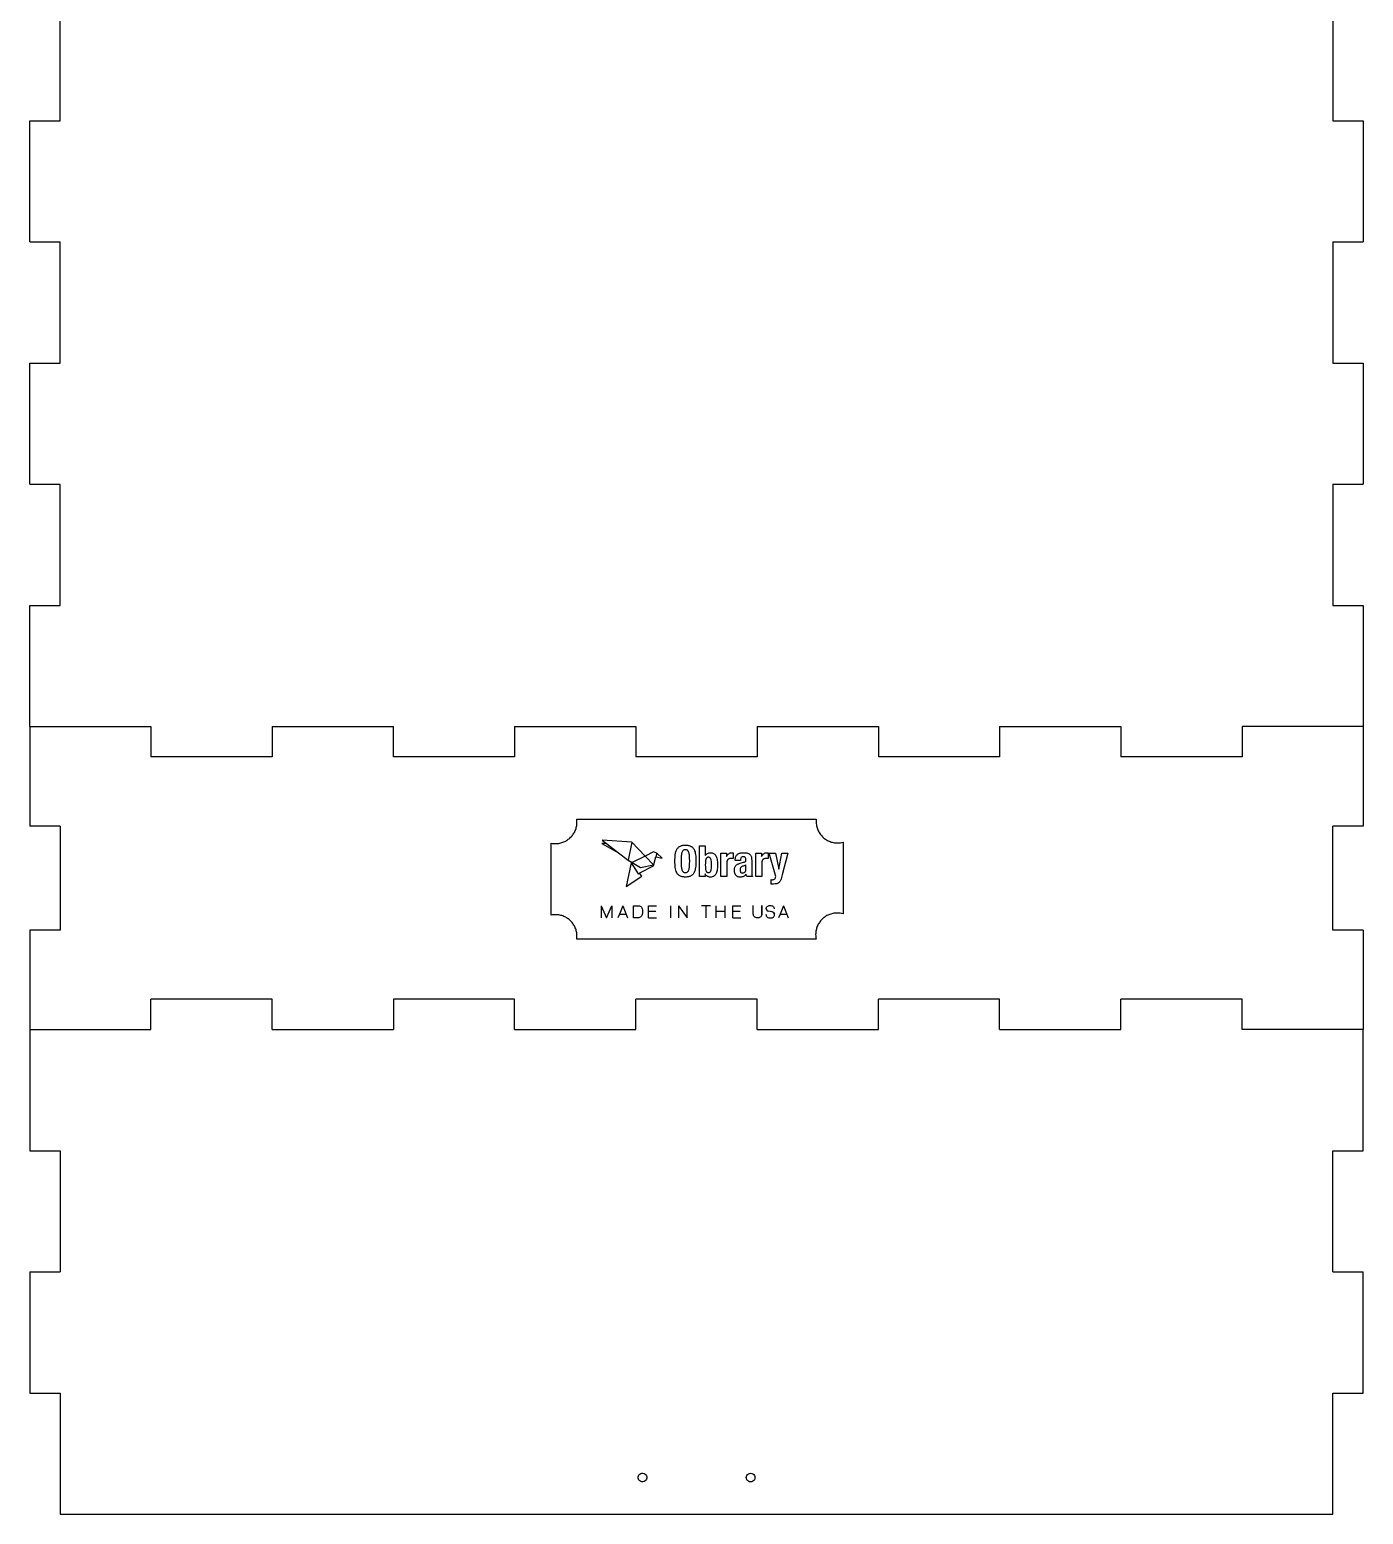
# Model space of a CAD drawing. Extents: x -122 to 122, y -277 to 277.
# Drawn here: x -122.2 to 122.2, y -276.8 to -4.5 of the extents above; entities that cross this region are included whole.
import ezdxf

# ---------------------------------------------------------------- set-up
doc = ezdxf.new("R2010")
doc.units = 0
doc.layers.get('0').update_dxf_attribs({"linetype": 'CONTINUOUS'})

msp = doc.modelspace()

# ---------------------------------------------------------------- linework, layer by layer
for p, q in [((-116.68, -21.23), (-116.68, 1)), ((116.68, 1), (116.68, -21.23)), ((-122.24, -43.45), (-122.24, -21.23)), ((-122.24, -21.23), (-116.68, -21.23)), ((116.68, -21.23), (122.24, -21.23)), ((122.24, -21.23), (122.24, -43.45)), ((-122.24, -43.45), (-116.68, -43.45)), ((-116.68, -65.68), (-116.68, -43.45)), ((116.68, -43.45), (116.68, -65.68)), ((116.68, -43.45), (122.24, -43.45)), ((-122.24, -65.68), (-116.68, -65.68)), ((-122.24, -87.9), (-122.24, -65.68)), ((116.68, -65.68), (122.24, -65.68)), ((122.24, -65.68), (122.24, -87.9)), ((-122.24, -87.9), (-116.68, -87.9)), ((-116.68, -110.13), (-116.68, -87.9)), ((116.68, -87.9), (122.24, -87.9)), ((116.68, -87.9), (116.68, -110.13)), ((-122.24, -132.35), (-122.24, -110.13)), ((-122.24, -110.13), (-116.68, -110.13)), ((116.68, -110.13), (122.24, -110.13)), ((122.24, -110.13), (122.24, -132.35)), ((-122.24, -132.35), (-100.01, -132.35)), ((-122.24, -132.35), (-122.24, -150.61)), ((-100.01, -132.35), (-100.01, -137.91)), ((-77.79, -132.35), (-77.79, -137.91)), ((-77.79, -132.35), (-55.56, -132.35)), ((-55.56, -137.91), (-55.56, -132.35)), ((-33.34, -132.35), (-33.34, -137.91)), ((-33.34, -132.35), (-11.11, -132.35)), ((-11.11, -132.35), (-11.11, -137.91)), ((11.11, -132.35), (11.11, -137.91)), ((11.11, -132.35), (33.34, -132.35)), ((33.34, -132.35), (33.34, -137.91)), ((55.56, -132.35), (55.56, -137.91)), ((55.56, -132.35), (77.79, -132.35)), ((77.79, -132.35), (77.79, -137.91)), ((100.01, -132.35), (100.01, -137.91)), ((122.24, -132.35), (100.01, -132.35)), ((122.24, -132.35), (122.24, -150.61)), ((-77.79, -137.91), (-100.01, -137.91)), ((-33.34, -137.91), (-55.56, -137.91)), ((11.11, -137.91), (-11.11, -137.91)), ((55.56, -137.91), (33.34, -137.91)), ((100.01, -137.91), (77.79, -137.91)), ((-21.92, -149.59), (-21.95, -149.32)), ((-21.95, -149.32), (21.95, -149.32)), ((-21.91, -149.86), (-21.92, -149.59)), ((21.95, -149.32), (21.93, -149.53)), ((21.93, -149.53), (21.93, -149.75)), ((21.93, -149.75), (21.93, -149.95)), ((-116.68, -150.61), (-122.24, -150.61)), ((-116.68, -150.61), (-116.68, -169.66)), ((-22.94, -152.52), (-22.81, -152.37)), ((-22.81, -152.37), (-22.7, -152.22)), ((-22.7, -152.22), (-22.59, -152.07)), ((-22.59, -152.07), (-22.48, -151.91)), ((-22.48, -151.91), (-22.39, -151.74)), ((-22.39, -151.74), (-22.3, -151.57)), ((-22.3, -151.57), (-22.22, -151.4)), ((-22.22, -151.4), (-22.15, -151.22)), ((-22.15, -151.22), (-22.09, -151.04)), ((-22.09, -151.04), (-22.04, -150.85)), ((-22.04, -150.85), (-21.99, -150.66)), ((-21.99, -150.66), (-21.96, -150.46)), ((-21.96, -150.46), (-21.93, -150.27)), ((-21.93, -150.27), (-21.92, -150.07)), ((-21.92, -150.07), (-21.91, -149.86)), ((21.93, -149.95), (21.95, -150.15)), ((21.95, -150.15), (21.97, -150.35)), ((21.97, -150.35), (22.01, -150.54)), ((22.01, -150.54), (22.05, -150.73)), ((22.05, -150.73), (22.11, -150.92)), ((22.11, -150.92), (22.17, -151.1)), ((22.17, -151.1), (22.24, -151.28)), ((22.24, -151.28), (22.32, -151.46)), ((22.32, -151.46), (22.4, -151.63)), ((22.4, -151.63), (22.5, -151.79)), ((22.5, -151.79), (22.6, -151.95)), ((22.6, -151.95), (22.71, -152.11)), ((22.71, -152.11), (22.83, -152.26)), ((22.83, -152.26), (22.95, -152.4)), ((22.95, -152.4), (23.08, -152.54)), ((116.68, -169.66), (116.68, -150.61)), ((122.24, -150.61), (116.68, -150.61)), ((-26.64, -153.73), (-26.45, -153.76)), ((-26.64, -166.92), (-26.64, -153.73)), ((-26.45, -153.76), (-26.26, -153.79)), ((-26.26, -153.79), (-26.06, -153.8)), ((-26.06, -153.8), (-25.86, -153.81)), ((-25.86, -153.81), (-25.66, -153.8)), ((-25.66, -153.8), (-25.46, -153.79)), ((-25.46, -153.79), (-25.26, -153.76)), ((-25.26, -153.76), (-25.06, -153.73)), ((-25.06, -153.73), (-24.87, -153.68)), ((-24.87, -153.68), (-24.69, -153.63)), ((-24.69, -153.63), (-24.5, -153.57)), ((-24.5, -153.57), (-24.32, -153.5)), ((-24.32, -153.5), (-24.15, -153.42)), ((-24.15, -153.42), (-23.98, -153.33)), ((-23.98, -153.33), (-23.81, -153.24)), ((-23.81, -153.24), (-23.65, -153.13)), ((-23.65, -153.13), (-23.5, -153.02)), ((-23.5, -153.02), (-23.35, -152.91)), ((-23.35, -152.91), (-23.21, -152.78)), ((-23.21, -152.78), (-23.07, -152.65)), ((-23.07, -152.65), (-22.94, -152.52)), ((-17.35, -153.78), (-14.31, -155.49)), ((-16.52, -153.78), (-17.35, -153.78)), ((-11.85, -153.52), (-17.31, -153.16)), ((-17.31, -153.16), (-16.52, -153.78)), ((-16.52, -153.78), (-14.31, -155.49)), ((-11.85, -153.52), (-12.54, -156.86)), ((-9.43, -156.1), (-11.85, -153.52)), ((-3.79, -155.34), (-3.72, -155.12)), ((-3.72, -155.12), (-3.63, -154.91)), ((-3.63, -154.91), (-3.58, -154.82)), ((-3.58, -154.82), (-3.52, -154.73)), ((-3.52, -154.73), (-3.46, -154.64)), ((-3.46, -154.64), (-3.39, -154.56)), ((-3.39, -154.56), (-3.32, -154.49)), ((-3.32, -154.49), (-3.23, -154.42)), ((-3.23, -154.42), (-3.15, -154.36)), ((-3.15, -154.36), (-3.05, -154.31)), ((-3.05, -154.31), (-2.95, -154.26)), ((-2.95, -154.26), (-2.84, -154.21)), ((-2.84, -154.21), (-2.73, -154.18)), ((-2.73, -154.18), (-2.61, -154.15)), ((-2.58, -155.19), (-2.63, -155.29)), ((-2.61, -154.15), (-2.48, -154.12)), ((-2.51, -155.11), (-2.58, -155.19)), ((-2.44, -155.04), (-2.51, -155.11)), ((-2.48, -154.12), (-2.34, -154.1)), ((-2.36, -154.99), (-2.44, -155.04)), ((-2.26, -154.95), (-2.36, -154.99)), ((-2.34, -154.1), (-2.19, -154.09)), ((-2.15, -154.93), (-2.26, -154.95)), ((-2.19, -154.09), (-2.03, -154.09)), ((-2.03, -154.93), (-2.15, -154.93)), ((-2.03, -154.09), (-1.88, -154.09)), ((-1.92, -154.93), (-2.03, -154.93)), ((-1.81, -154.95), (-1.92, -154.93)), ((-1.88, -154.09), (-1.73, -154.1)), ((-1.71, -154.99), (-1.81, -154.95)), ((-1.73, -154.1), (-1.59, -154.12)), ((-1.63, -155.04), (-1.71, -154.99)), ((-1.56, -155.11), (-1.63, -155.04)), ((-1.59, -154.12), (-1.46, -154.15)), ((-1.49, -155.19), (-1.56, -155.11)), ((-1.44, -155.29), (-1.49, -155.19)), ((-1.46, -154.15), (-1.34, -154.18)), ((-1.34, -154.18), (-1.22, -154.21)), ((-1.22, -154.21), (-1.12, -154.26)), ((-1.12, -154.26), (-1.02, -154.31)), ((-1.02, -154.31), (-0.92, -154.36)), ((-0.92, -154.36), (-0.83, -154.42)), ((-0.83, -154.42), (-0.75, -154.49)), ((-0.75, -154.49), (-0.68, -154.56)), ((-0.68, -154.56), (-0.61, -154.64)), ((-0.61, -154.64), (-0.55, -154.73)), ((-0.55, -154.73), (-0.49, -154.82)), ((-0.49, -154.82), (-0.44, -154.91)), ((-0.44, -154.91), (-0.35, -155.12)), ((-0.35, -155.12), (-0.27, -155.34)), ((0.52, -154.2), (1.61, -154.2)), ((0.52, -159.83), (0.52, -154.2)), ((1.61, -154.2), (1.61, -155.98)), ((23.08, -152.54), (23.22, -152.67)), ((23.22, -152.67), (23.36, -152.79)), ((23.36, -152.79), (23.51, -152.91)), ((23.51, -152.91), (23.67, -153.02)), ((23.67, -153.02), (23.83, -153.12)), ((23.83, -153.12), (23.99, -153.22)), ((23.99, -153.22), (24.16, -153.3)), ((24.16, -153.3), (24.34, -153.38)), ((24.34, -153.38), (24.52, -153.45)), ((24.52, -153.45), (24.7, -153.52)), ((24.7, -153.52), (24.89, -153.57)), ((24.89, -153.57), (25.08, -153.61)), ((25.08, -153.61), (25.27, -153.65)), ((25.27, -153.65), (25.47, -153.67)), ((25.47, -153.67), (25.67, -153.69)), ((25.67, -153.69), (25.87, -153.69)), ((25.87, -153.69), (26.13, -153.68)), ((26.13, -153.68), (26.37, -153.66)), ((26.37, -153.66), (26.62, -153.62)), ((26.62, -153.62), (26.86, -153.57)), ((26.86, -153.57), (26.86, -166.7)), ((-14.31, -155.49), (-12.54, -156.86)), ((-11.98, -157.35), (-12.87, -161.67)), ((-12.54, -156.86), (-11.82, -157.27)), ((-11.82, -157.27), (-11.98, -157.35)), ((-11.98, -157.35), (-10.67, -159.34)), ((-9.43, -156.1), (-11.82, -157.27)), ((-11.82, -157.27), (-10.27, -158.17)), ((-10.41, -159.19), (-7.89, -157.91)), ((-10.27, -158.17), (-7.91, -157.72)), ((-7.9, -155.34), (-9.43, -156.1)), ((-7.91, -157.72), (-9.43, -156.1)), ((-7.26, -155.55), (-7.9, -155.34)), ((-7.89, -157.91), (-7.46, -156.25)), ((-7.26, -155.55), (-7.46, -156.25)), ((-7.46, -156.25), (-6.27, -156.46)), ((-6.27, -156.46), (-7.26, -155.55)), ((-3.95, -156.7), (-3.94, -156.4)), ((-3.95, -157.02), (-3.95, -156.7)), ((-3.95, -157.33), (-3.95, -157.02)), ((-3.94, -157.63), (-3.95, -157.33)), ((-3.94, -156.4), (-3.92, -156.11)), ((-3.92, -157.92), (-3.94, -157.63)), ((-3.92, -156.11), (-3.89, -155.84)), ((-3.89, -155.84), (-3.85, -155.58)), ((-3.85, -155.58), (-3.79, -155.34)), ((-2.81, -156.49), (-2.82, -157.02)), ((-2.82, -157.02), (-2.81, -157.54)), ((-2.79, -156.05), (-2.81, -156.49)), ((-2.81, -157.54), (-2.79, -157.98)), ((-2.77, -155.86), (-2.79, -156.05)), ((-2.75, -155.69), (-2.77, -155.86)), ((-2.71, -155.54), (-2.75, -155.69)), ((-2.68, -155.41), (-2.71, -155.54)), ((-2.63, -155.29), (-2.68, -155.41)), ((-1.39, -155.41), (-1.44, -155.29)), ((-1.35, -155.54), (-1.39, -155.41)), ((-1.32, -155.69), (-1.35, -155.54)), ((-1.3, -155.86), (-1.32, -155.69)), ((-1.28, -156.05), (-1.3, -155.86)), ((-1.26, -156.49), (-1.28, -156.05)), ((-1.28, -157.98), (-1.26, -157.54)), ((-1.25, -157.02), (-1.26, -156.49)), ((-1.26, -157.54), (-1.25, -157.02)), ((-0.27, -155.34), (-0.22, -155.58)), ((-0.22, -155.58), (-0.18, -155.84)), ((-0.18, -155.84), (-0.15, -156.11)), ((-0.15, -156.11), (-0.13, -156.4)), ((-0.13, -157.63), (-0.15, -157.92)), ((-0.13, -156.4), (-0.12, -156.7)), ((-0.12, -157.33), (-0.13, -157.63)), ((-0.12, -156.7), (-0.12, -157.02)), ((-0.12, -157.02), (-0.12, -157.33)), ((1.61, -155.98), (1.71, -155.86)), ((1.62, -157.39), (1.61, -157.71)), ((1.61, -157.71), (1.62, -158.04)), ((1.63, -157.1), (1.62, -157.39)), ((1.67, -156.86), (1.63, -157.1)), ((1.69, -156.76), (1.67, -156.86)), ((1.72, -156.67), (1.69, -156.76)), ((1.71, -155.86), (1.81, -155.76)), ((1.75, -156.58), (1.72, -156.67)), ((1.79, -156.51), (1.75, -156.58)), ((1.84, -156.45), (1.79, -156.51)), ((1.81, -155.76), (1.91, -155.67)), ((1.89, -156.4), (1.84, -156.45)), ((1.95, -156.36), (1.89, -156.4)), ((1.91, -155.67), (2.02, -155.6)), ((2.02, -156.34), (1.95, -156.36)), ((2.02, -155.6), (2.13, -155.55)), ((2.1, -156.32), (2.02, -156.34)), ((2.19, -156.31), (2.1, -156.32)), ((2.13, -155.55), (2.26, -155.51)), ((2.27, -156.32), (2.19, -156.31)), ((2.26, -155.51), (2.39, -155.49)), ((2.35, -156.34), (2.27, -156.32)), ((2.42, -156.36), (2.35, -156.34)), ((2.39, -155.49), (2.54, -155.48)), ((2.48, -156.4), (2.42, -156.36)), ((2.53, -156.45), (2.48, -156.4)), ((2.57, -156.51), (2.53, -156.45)), ((2.54, -155.48), (2.7, -155.49)), ((2.61, -156.58), (2.57, -156.51)), ((2.65, -156.67), (2.61, -156.58)), ((2.68, -156.76), (2.65, -156.67)), ((2.7, -156.86), (2.68, -156.76)), ((2.7, -155.49), (2.85, -155.51)), ((2.73, -157.1), (2.7, -156.86)), ((2.75, -157.39), (2.73, -157.1)), ((2.75, -157.71), (2.75, -157.39)), ((2.75, -158.04), (2.75, -157.71)), ((2.85, -155.51), (2.99, -155.55)), ((2.99, -155.55), (3.12, -155.61)), ((3.12, -155.61), (3.24, -155.68)), ((3.24, -155.68), (3.35, -155.77)), ((3.35, -155.77), (3.44, -155.88)), ((3.44, -155.88), (3.53, -156)), ((3.53, -156), (3.6, -156.15)), ((3.6, -156.15), (3.67, -156.31)), ((3.67, -156.31), (3.72, -156.49)), ((3.72, -156.49), (3.77, -156.7)), ((3.77, -156.7), (3.8, -156.92)), ((3.8, -156.92), (3.82, -157.16)), ((3.82, -157.16), (3.84, -157.43)), ((3.84, -157.43), (3.84, -157.71)), ((3.84, -157.71), (3.84, -158)), ((4.47, -155.59), (5.51, -155.59)), ((4.47, -159.83), (4.47, -155.59)), ((5.51, -155.59), (5.51, -156.16)), ((5.51, -156.16), (5.61, -156.01)), ((5.57, -157.09), (5.56, -157.18)), ((5.56, -157.18), (5.56, -157.28)), ((5.56, -157.28), (5.56, -159.83)), ((5.6, -157), (5.57, -157.09)), ((5.63, -156.93), (5.6, -157)), ((5.61, -156.01), (5.71, -155.88)), ((5.67, -156.86), (5.63, -156.93)), ((5.71, -156.79), (5.67, -156.86)), ((5.71, -155.88), (5.81, -155.76)), ((5.76, -156.74), (5.71, -156.79)), ((5.82, -156.69), (5.76, -156.74)), ((5.81, -155.76), (5.93, -155.66)), ((5.88, -156.65), (5.82, -156.69)), ((5.94, -156.61), (5.88, -156.65)), ((5.93, -155.66), (6.05, -155.58)), ((6.01, -156.58), (5.94, -156.61)), ((6.07, -156.56), (6.01, -156.58)), ((6.05, -155.58), (6.19, -155.53)), ((6.22, -156.53), (6.07, -156.56)), ((6.19, -155.53), (6.34, -155.49)), ((6.36, -156.52), (6.22, -156.53)), ((6.34, -155.49), (6.5, -155.48)), ((6.53, -156.52), (6.36, -156.52)), ((6.5, -155.48), (6.7, -155.49)), ((6.7, -156.54), (6.53, -156.52)), ((6.7, -155.49), (6.7, -156.54)), ((7.09, -156.61), (7.12, -156.45)), ((7.09, -156.79), (7.09, -156.61)), ((7.09, -156.89), (7.09, -156.79)), ((8.06, -156.89), (7.09, -156.89)), ((7.12, -156.45), (7.15, -156.3)), ((7.15, -156.3), (7.2, -156.17)), ((7.15, -157.93), (7.21, -157.84)), ((7.2, -156.17), (7.27, -156.05)), ((7.21, -157.84), (7.28, -157.77)), ((7.27, -156.05), (7.34, -155.94)), ((7.28, -157.77), (7.36, -157.7)), ((7.34, -155.94), (7.43, -155.85)), ((7.36, -157.7), (7.44, -157.64)), ((7.43, -155.85), (7.52, -155.77)), ((7.44, -157.64), (7.54, -157.58)), ((7.52, -155.77), (7.63, -155.69)), ((7.54, -157.58), (7.65, -157.53)), ((7.63, -155.69), (7.74, -155.63)), ((7.65, -157.53), (7.76, -157.49)), ((7.74, -155.63), (7.87, -155.58)), ((7.76, -157.49), (8.02, -157.4)), ((7.87, -155.58), (8, -155.55)), ((8, -155.55), (8.13, -155.52)), ((8.02, -157.4), (8.64, -157.24)), ((8.07, -156.65), (8.06, -156.77)), ((8.06, -156.77), (8.06, -156.89)), ((8.1, -156.55), (8.07, -156.65)), ((8.14, -156.45), (8.1, -156.55)), ((8.13, -155.52), (8.28, -155.49)), ((8.19, -156.37), (8.14, -156.45)), ((8.26, -156.31), (8.19, -156.37)), ((8.35, -156.26), (8.26, -156.31)), ((8.28, -155.49), (8.43, -155.48)), ((8.45, -156.23), (8.35, -156.26)), ((8.43, -155.48), (8.58, -155.48)), ((8.57, -156.22), (8.45, -156.23)), ((8.7, -156.23), (8.57, -156.22)), ((8.58, -155.48), (8.81, -155.48)), ((8.72, -157.89), (8.61, -157.92)), ((8.64, -157.24), (8.75, -157.2)), ((8.8, -156.26), (8.7, -156.23)), ((8.84, -157.85), (8.72, -157.89)), ((8.75, -157.2), (8.85, -157.16)), ((8.89, -156.3), (8.8, -156.26)), ((8.81, -155.48), (9.02, -155.5)), ((8.96, -157.79), (8.84, -157.85)), ((8.85, -157.16), (8.92, -157.12)), ((8.96, -156.36), (8.89, -156.3)), ((8.92, -157.12), (8.98, -157.06)), ((9.01, -156.43), (8.96, -156.36)), ((9.07, -157.71), (8.96, -157.79)), ((8.98, -157.06), (9.02, -157)), ((9.05, -156.52), (9.01, -156.43)), ((9.02, -155.5), (9.2, -155.53)), ((9.02, -157), (9.05, -156.93)), ((9.07, -156.63), (9.05, -156.52)), ((9.05, -156.93), (9.07, -156.84)), ((9.07, -156.74), (9.07, -156.63)), ((9.07, -156.84), (9.07, -156.74)), ((9.07, -158.55), (9.07, -157.71)), ((9.2, -155.53), (9.36, -155.57)), ((9.36, -155.57), (9.51, -155.63)), ((9.51, -155.63), (9.63, -155.69)), ((9.63, -155.69), (9.74, -155.76)), ((9.74, -155.76), (9.83, -155.84)), ((9.83, -155.84), (9.91, -155.93)), ((9.91, -155.93), (9.97, -156.03)), ((9.97, -156.03), (10.02, -156.14)), ((10.02, -156.14), (10.06, -156.25)), ((10.06, -156.25), (10.09, -156.38)), ((10.09, -156.38), (10.1, -156.5)), ((10.1, -156.5), (10.11, -156.64)), ((10.11, -156.64), (10.12, -156.78)), ((10.12, -156.78), (10.12, -159.01)), ((10.89, -159.83), (10.89, -155.59)), ((10.89, -155.59), (11.93, -155.59)), ((11.93, -155.59), (11.93, -156.16)), ((11.93, -156.16), (12.03, -156.01)), ((12, -157.09), (11.98, -157.18)), ((11.98, -157.18), (11.98, -157.28)), ((11.98, -157.28), (11.98, -159.83)), ((12.02, -157), (12, -157.09)), ((12.05, -156.93), (12.02, -157)), ((12.03, -156.01), (12.13, -155.88)), ((12.09, -156.86), (12.05, -156.93)), ((12.13, -156.79), (12.09, -156.86)), ((12.13, -155.88), (12.23, -155.76)), ((12.18, -156.74), (12.13, -156.79)), ((12.24, -156.69), (12.18, -156.74)), ((12.23, -155.76), (12.35, -155.66)), ((12.3, -156.65), (12.24, -156.69)), ((12.36, -156.61), (12.3, -156.65)), ((12.35, -155.66), (12.48, -155.58)), ((12.43, -156.58), (12.36, -156.61)), ((12.5, -156.56), (12.43, -156.58)), ((12.48, -155.58), (12.61, -155.53)), ((12.64, -156.53), (12.5, -156.56)), ((12.61, -155.53), (12.76, -155.49)), ((12.78, -156.52), (12.64, -156.53)), ((12.76, -155.49), (12.92, -155.48)), ((12.95, -156.52), (12.78, -156.52)), ((12.92, -155.48), (13.12, -155.49)), ((13.12, -156.54), (12.95, -156.52)), ((13.12, -155.49), (13.12, -156.54)), ((13.33, -155.59), (14.47, -155.59)), ((14.52, -159.83), (13.33, -155.59)), ((14.47, -155.59), (15.1, -158.52)), ((15.1, -158.52), (15.67, -155.59)), ((15.67, -155.59), (16.76, -155.59)), ((16.76, -155.59), (15.73, -159.55)), ((-12.87, -161.67), (-10, -159.77)), ((-10.67, -159.34), (-10.46, -159.22)), ((-10.46, -159.22), (-10.41, -159.19)), ((-10, -159.77), (-10.46, -159.22)), ((-3.89, -158.2), (-3.92, -157.92)), ((-3.85, -158.45), (-3.89, -158.2)), ((-3.79, -158.7), (-3.85, -158.45)), ((-3.72, -158.92), (-3.79, -158.7)), ((-3.63, -159.12), (-3.72, -158.92)), ((-3.58, -159.22), (-3.63, -159.12)), ((-3.52, -159.31), (-3.58, -159.22)), ((-3.46, -159.39), (-3.52, -159.31)), ((-3.39, -159.47), (-3.46, -159.39)), ((-3.32, -159.54), (-3.39, -159.47)), ((-3.23, -159.61), (-3.32, -159.54)), ((-3.15, -159.67), (-3.23, -159.61)), ((-3.05, -159.73), (-3.15, -159.67)), ((-2.95, -159.78), (-3.05, -159.73)), ((-2.84, -159.82), (-2.95, -159.78)), ((-2.73, -159.86), (-2.84, -159.82)), ((-2.79, -157.98), (-2.77, -158.17)), ((-2.77, -158.17), (-2.75, -158.34)), ((-2.75, -158.34), (-2.71, -158.5)), ((-2.61, -159.89), (-2.73, -159.86)), ((-2.71, -158.5), (-2.68, -158.63)), ((-2.68, -158.63), (-2.63, -158.75)), ((-2.63, -158.75), (-2.58, -158.85)), ((-2.48, -159.91), (-2.61, -159.89)), ((-2.58, -158.85), (-2.51, -158.93)), ((-2.51, -158.93), (-2.44, -158.99)), ((-2.34, -159.93), (-2.48, -159.91)), ((-2.44, -158.99), (-2.36, -159.04)), ((-2.36, -159.04), (-2.26, -159.08)), ((-2.19, -159.94), (-2.34, -159.93)), ((-2.26, -159.08), (-2.15, -159.1)), ((-2.03, -159.94), (-2.19, -159.94)), ((-2.15, -159.1), (-2.03, -159.11)), ((-2.03, -159.11), (-1.92, -159.1)), ((-1.88, -159.94), (-2.03, -159.94)), ((-1.92, -159.1), (-1.81, -159.08)), ((-1.73, -159.93), (-1.88, -159.94)), ((-1.81, -159.08), (-1.71, -159.04)), ((-1.59, -159.91), (-1.73, -159.93)), ((-1.71, -159.04), (-1.63, -158.99)), ((-1.63, -158.99), (-1.56, -158.93)), ((-1.46, -159.89), (-1.59, -159.91)), ((-1.56, -158.93), (-1.49, -158.85)), ((-1.49, -158.85), (-1.44, -158.75)), ((-1.34, -159.86), (-1.46, -159.89)), ((-1.44, -158.75), (-1.39, -158.63)), ((-1.39, -158.63), (-1.35, -158.5)), ((-1.35, -158.5), (-1.32, -158.34)), ((-1.22, -159.82), (-1.34, -159.86)), ((-1.32, -158.34), (-1.3, -158.17)), ((-1.3, -158.17), (-1.28, -157.98)), ((-1.12, -159.78), (-1.22, -159.82)), ((-1.02, -159.73), (-1.12, -159.78)), ((-0.92, -159.67), (-1.02, -159.73)), ((-0.83, -159.61), (-0.92, -159.67)), ((-0.75, -159.54), (-0.83, -159.61)), ((-0.68, -159.47), (-0.75, -159.54)), ((-0.61, -159.39), (-0.68, -159.47)), ((-0.55, -159.31), (-0.61, -159.39)), ((-0.49, -159.22), (-0.55, -159.31)), ((-0.44, -159.12), (-0.49, -159.22)), ((-0.35, -158.92), (-0.44, -159.12)), ((-0.27, -158.7), (-0.35, -158.92)), ((-0.22, -158.45), (-0.27, -158.7)), ((-0.18, -158.2), (-0.22, -158.45)), ((-0.15, -157.92), (-0.18, -158.2)), ((1.56, -159.83), (0.52, -159.83)), ((1.58, -159.38), (1.56, -159.83)), ((1.67, -159.52), (1.58, -159.38)), ((1.62, -158.04), (1.63, -158.32)), ((1.63, -158.32), (1.67, -158.56)), ((1.67, -158.56), (1.69, -158.66)), ((1.77, -159.64), (1.67, -159.52)), ((1.69, -158.66), (1.72, -158.76)), ((1.72, -158.76), (1.75, -158.84)), ((1.75, -158.84), (1.79, -158.91)), ((1.88, -159.73), (1.77, -159.64)), ((1.79, -158.91), (1.84, -158.97)), ((1.84, -158.97), (1.89, -159.02)), ((1.99, -159.81), (1.88, -159.73)), ((1.89, -159.02), (1.95, -159.06)), ((1.95, -159.06), (2.02, -159.09)), ((2.11, -159.87), (1.99, -159.81)), ((2.02, -159.09), (2.1, -159.1)), ((2.1, -159.1), (2.19, -159.11)), ((2.24, -159.91), (2.11, -159.87)), ((2.19, -159.11), (2.27, -159.1)), ((2.39, -159.94), (2.24, -159.91)), ((2.27, -159.1), (2.35, -159.09)), ((2.35, -159.09), (2.42, -159.06)), ((2.54, -159.94), (2.39, -159.94)), ((2.42, -159.06), (2.48, -159.02)), ((2.48, -159.02), (2.53, -158.97)), ((2.53, -158.97), (2.57, -158.91)), ((2.7, -159.94), (2.54, -159.94)), ((2.57, -158.91), (2.61, -158.84)), ((2.61, -158.84), (2.65, -158.76)), ((2.65, -158.76), (2.68, -158.66)), ((2.68, -158.66), (2.7, -158.56)), ((2.7, -158.56), (2.73, -158.32)), ((2.85, -159.91), (2.7, -159.94)), ((2.73, -158.32), (2.75, -158.04)), ((2.99, -159.87), (2.85, -159.91)), ((3.12, -159.82), (2.99, -159.87)), ((3.24, -159.74), (3.12, -159.82)), ((3.35, -159.65), (3.24, -159.74)), ((3.44, -159.55), (3.35, -159.65)), ((3.53, -159.42), (3.44, -159.55)), ((3.6, -159.27), (3.53, -159.42)), ((3.67, -159.11), (3.6, -159.27)), ((3.72, -158.93), (3.67, -159.11)), ((3.77, -158.73), (3.72, -158.93)), ((3.8, -158.5), (3.77, -158.73)), ((3.82, -158.26), (3.8, -158.5)), ((3.84, -158), (3.82, -158.26)), ((5.56, -159.83), (4.47, -159.83)), ((6.95, -158.73), (6.96, -158.58)), ((6.97, -158.94), (6.95, -158.73)), ((6.96, -158.58), (6.97, -158.45)), ((6.97, -158.45), (6.99, -158.33)), ((6.98, -159.05), (6.97, -158.94)), ((7.01, -159.16), (6.98, -159.05)), ((6.99, -158.33), (7.01, -158.21)), ((7.01, -158.21), (7.05, -158.11)), ((7.04, -159.26), (7.01, -159.16)), ((7.08, -159.36), (7.04, -159.26)), ((7.05, -158.11), (7.09, -158.01)), ((7.12, -159.46), (7.08, -159.36)), ((7.09, -158.01), (7.15, -157.93)), ((7.18, -159.55), (7.12, -159.46)), ((7.25, -159.63), (7.18, -159.55)), ((7.32, -159.71), (7.25, -159.63)), ((7.4, -159.78), (7.32, -159.71)), ((7.5, -159.83), (7.4, -159.78)), ((7.6, -159.88), (7.5, -159.83)), ((7.72, -159.92), (7.6, -159.88)), ((7.84, -159.94), (7.72, -159.92)), ((7.98, -159.94), (7.84, -159.94)), ((8.16, -159.94), (7.98, -159.94)), ((8, -158.48), (7.99, -158.61)), ((7.99, -158.61), (8, -158.73)), ((8.03, -158.36), (8, -158.48)), ((8, -158.73), (8.02, -158.84)), ((8.02, -158.84), (8.05, -158.94)), ((8.07, -158.25), (8.03, -158.36)), ((8.05, -158.94), (8.09, -159.03)), ((8.14, -158.16), (8.07, -158.25)), ((8.09, -159.03), (8.15, -159.1)), ((8.22, -158.08), (8.14, -158.16)), ((8.15, -159.1), (8.22, -159.16)), ((8.33, -159.92), (8.16, -159.94)), ((8.33, -158.02), (8.22, -158.08)), ((8.22, -159.16), (8.26, -159.18)), ((8.26, -159.18), (8.3, -159.19)), ((8.3, -159.19), (8.35, -159.2)), ((8.46, -157.97), (8.33, -158.02)), ((8.48, -159.89), (8.33, -159.92)), ((8.35, -159.2), (8.4, -159.2)), ((8.4, -159.2), (8.52, -159.19)), ((8.61, -157.92), (8.46, -157.97)), ((8.62, -159.83), (8.48, -159.89)), ((8.52, -159.19), (8.63, -159.17)), ((8.74, -159.76), (8.62, -159.83)), ((8.63, -159.17), (8.74, -159.12)), ((8.74, -159.12), (8.85, -159.05)), ((8.86, -159.66), (8.74, -159.76)), ((8.85, -159.05), (8.9, -159.01)), ((8.96, -159.54), (8.86, -159.66)), ((8.9, -159.01), (8.94, -158.96)), ((8.94, -158.96), (8.98, -158.91)), ((9.07, -159.39), (8.96, -159.54)), ((8.98, -158.91), (9.01, -158.85)), ((9.01, -158.85), (9.04, -158.78)), ((9.04, -158.78), (9.06, -158.71)), ((9.06, -158.71), (9.07, -158.63)), ((9.07, -158.63), (9.07, -158.55)), ((9.13, -159.62), (9.07, -159.39)), ((9.16, -159.73), (9.13, -159.62)), ((9.21, -159.83), (9.16, -159.73)), ((10.25, -159.83), (9.21, -159.83)), ((10.12, -159.01), (10.12, -159.27)), ((10.12, -159.27), (10.14, -159.48)), ((10.14, -159.48), (10.16, -159.57)), ((10.16, -159.57), (10.18, -159.66)), ((10.18, -159.66), (10.25, -159.83)), ((11.98, -159.83), (10.89, -159.83)), ((13.66, -160.41), (13.8, -160.43)), ((13.66, -161.22), (13.66, -160.41)), ((13.8, -160.43), (13.94, -160.43)), ((13.94, -160.43), (14.08, -160.42)), ((14.08, -160.42), (14.2, -160.39)), ((14.2, -160.39), (14.29, -160.34)), ((14.29, -160.34), (14.37, -160.28)), ((14.37, -160.28), (14.43, -160.19)), ((14.43, -160.19), (14.48, -160.09)), ((14.48, -160.09), (14.51, -159.97)), ((14.51, -159.97), (14.52, -159.83)), ((15.39, -160.59), (15.32, -160.72)), ((15.46, -160.43), (15.39, -160.59)), ((15.53, -160.25), (15.46, -160.43)), ((15.59, -160.04), (15.53, -160.25)), ((15.73, -159.55), (15.59, -160.04)), ((14.1, -161.22), (13.66, -161.22)), ((14.44, -161.21), (14.1, -161.22)), ((14.59, -161.19), (14.44, -161.21)), ((14.73, -161.17), (14.59, -161.19)), ((14.85, -161.13), (14.73, -161.17)), ((14.96, -161.08), (14.85, -161.13)), ((15.06, -161.02), (14.96, -161.08)), ((15.15, -160.94), (15.06, -161.02)), ((15.24, -160.84), (15.15, -160.94)), ((15.32, -160.72), (15.24, -160.84)), ((-17.47, -165.19), (-16.51, -167.42)), ((-17.47, -165.19), (-17.47, -167.42)), ((-16.51, -167.42), (-15.54, -165.19)), ((-15.54, -165.19), (-15.54, -167.42)), ((-13.53, -165.19), (-14.13, -166.72)), ((-13.53, -165.19), (-12.64, -167.42)), ((-11.55, -167.42), (-11.55, -165.19)), ((-11.55, -165.19), (-10.74, -165.19)), ((-10.74, -165.19), (-10.57, -165.2)), ((-10.57, -165.2), (-10.42, -165.23)), ((-10.42, -165.23), (-10.3, -165.29)), ((-10.3, -165.29), (-10.2, -165.37)), ((-10.2, -165.37), (-10.11, -165.45)), ((-10.11, -165.45), (-10.05, -165.56)), ((-10.05, -165.56), (-9.96, -165.78)), ((-9.96, -165.78), (-9.91, -166.03)), ((-9.91, -166.03), (-9.89, -166.27)), ((-8.77, -165.2), (-7.33, -165.2)), ((-8.77, -166.28), (-8.77, -165.2)), ((-4.69, -167.42), (-4.69, -165.19)), ((-3.32, -165.19), (-1.72, -167.42)), ((-3.32, -165.19), (-3.32, -167.42)), ((-1.72, -167.42), (-1.72, -165.19)), ((1.74, -165.19), (0.94, -165.19)), ((2.55, -165.19), (1.74, -165.19)), ((1.74, -165.19), (1.74, -167.42)), ((3.63, -166.19), (3.63, -165.19)), ((5.21, -165.19), (5.21, -166.19)), ((6.66, -167.42), (6.66, -165.2)), ((6.66, -165.2), (8.11, -165.2)), ((10.41, -166.71), (10.41, -165.18)), ((11.97, -166.85), (11.99, -165.18)), ((11.99, -165.18), (11.99, -166.71)), ((12.79, -165.71), (12.8, -165.6)), ((12.81, -165.9), (12.79, -165.71)), ((12.79, -165.71), (12.81, -165.9)), ((12.8, -165.6), (12.83, -165.5)), ((12.87, -166.03), (12.81, -165.9)), ((12.81, -165.9), (12.88, -166.03)), ((12.83, -165.5), (12.89, -165.41)), ((12.88, -166.03), (12.98, -166.12)), ((12.89, -165.41), (12.96, -165.33)), ((12.96, -165.33), (13.06, -165.26)), ((13.06, -165.26), (13.18, -165.21)), ((13.18, -165.21), (13.32, -165.18)), ((13.32, -165.18), (13.48, -165.17)), ((13.48, -165.17), (13.64, -165.18)), ((13.64, -165.18), (13.79, -165.2)), ((13.79, -165.2), (13.92, -165.25)), ((13.92, -165.25), (14.03, -165.32)), ((14.03, -165.32), (14.12, -165.4)), ((14.12, -165.4), (14.19, -165.5)), ((14.19, -165.5), (14.23, -165.61)), ((14.23, -165.61), (14.24, -165.75)), ((15.93, -165.19), (15.33, -166.72)), ((15.93, -165.19), (16.82, -167.42)), ((-26.45, -166.89), (-26.64, -166.92)), ((-26.26, -166.86), (-26.45, -166.89)), ((-26.06, -166.85), (-26.26, -166.86)), ((-25.86, -166.84), (-26.06, -166.85)), ((-25.66, -166.85), (-25.86, -166.84)), ((-25.46, -166.86), (-25.66, -166.85)), ((-25.26, -166.89), (-25.46, -166.86)), ((-25.06, -166.92), (-25.26, -166.89)), ((-24.87, -166.97), (-25.06, -166.92)), ((-24.69, -167.02), (-24.87, -166.97)), ((-24.5, -167.08), (-24.69, -167.02)), ((-24.32, -167.15), (-24.5, -167.08)), ((-24.15, -167.23), (-24.32, -167.15)), ((-23.98, -167.32), (-24.15, -167.23)), ((-23.81, -167.41), (-23.98, -167.32)), ((-23.65, -167.52), (-23.81, -167.41)), ((-23.5, -167.63), (-23.65, -167.52)), ((-23.35, -167.74), (-23.5, -167.63)), ((-23.21, -167.87), (-23.35, -167.74)), ((-23.07, -168), (-23.21, -167.87)), ((-22.94, -168.14), (-23.07, -168)), ((-22.81, -168.28), (-22.94, -168.14)), ((-22.7, -168.43), (-22.81, -168.28)), ((-22.59, -168.58), (-22.7, -168.43)), ((-22.48, -168.74), (-22.59, -168.58)), ((-22.39, -168.91), (-22.48, -168.74)), ((-14.13, -166.72), (-14.41, -167.42)), ((-14.13, -166.72), (-12.92, -166.72)), ((-10.74, -167.42), (-11.55, -167.42)), ((-10.57, -167.41), (-10.74, -167.42)), ((-10.43, -167.37), (-10.57, -167.41)), ((-10.31, -167.31), (-10.43, -167.37)), ((-10.2, -167.23), (-10.31, -167.31)), ((-10.11, -167.13), (-10.2, -167.23)), ((-10.04, -167.02), (-10.11, -167.13)), ((-9.95, -166.78), (-10.04, -167.02)), ((-9.9, -166.52), (-9.95, -166.78)), ((-9.89, -166.27), (-9.9, -166.52)), ((-8.77, -167.42), (-8.77, -166.28)), ((-7.45, -166.28), (-8.77, -166.28)), ((-8.77, -167.42), (-7.33, -167.42)), ((3.63, -166.19), (5.21, -166.19)), ((3.63, -167.42), (3.63, -166.19)), ((5.21, -166.19), (5.21, -167.42)), ((7.98, -166.28), (6.66, -166.28)), ((6.66, -167.42), (8.11, -167.42)), ((10.43, -166.86), (10.41, -166.71)), ((10.46, -166.99), (10.43, -166.86)), ((10.52, -167.11), (10.46, -166.99)), ((10.61, -167.21), (10.52, -167.11)), ((10.72, -167.3), (10.61, -167.21)), ((10.85, -167.36), (10.72, -167.3)), ((11.02, -167.4), (10.85, -167.36)), ((11.21, -167.42), (11.02, -167.4)), ((11.4, -167.41), (11.21, -167.42)), ((11.56, -167.36), (11.4, -167.41)), ((11.7, -167.3), (11.56, -167.36)), ((11.8, -167.21), (11.7, -167.3)), ((11.88, -167.1), (11.8, -167.21)), ((11.94, -166.98), (11.88, -167.1)), ((11.97, -166.85), (11.94, -166.98)), ((11.99, -166.71), (11.97, -166.85)), ((12.73, -166.75), (12.75, -166.92)), ((12.75, -166.92), (12.8, -167.06)), ((12.8, -167.06), (12.87, -167.18)), ((12.87, -167.18), (12.97, -167.28)), ((12.97, -167.28), (13.1, -167.35)), ((13.13, -166.17), (12.98, -166.12)), ((12.98, -166.12), (13.13, -166.17)), ((13.1, -167.35), (13.24, -167.4)), ((13.89, -166.33), (13.13, -166.17)), ((13.24, -167.4), (13.39, -167.43)), ((13.39, -167.43), (13.55, -167.44)), ((13.55, -167.44), (13.71, -167.43)), ((13.71, -167.43), (13.86, -167.39)), ((13.86, -167.39), (13.98, -167.34)), ((14.07, -166.4), (13.89, -166.33)), ((13.89, -166.33), (14.07, -166.4)), ((13.98, -167.34), (14.09, -167.27)), ((14.14, -166.46), (14.07, -166.4)), ((14.07, -166.4), (14.14, -166.46)), ((14.09, -167.27), (14.17, -167.18)), ((14.2, -166.53), (14.14, -166.46)), ((14.14, -166.46), (14.2, -166.53)), ((14.17, -167.18), (14.24, -167.09)), ((14.27, -166.69), (14.2, -166.53)), ((14.2, -166.53), (14.27, -166.69)), ((14.24, -167.09), (14.28, -166.99)), ((14.29, -166.88), (14.27, -166.69)), ((14.28, -166.99), (14.29, -166.88)), ((15.33, -166.72), (15.05, -167.42)), ((15.33, -166.72), (16.54, -166.72)), ((22.23, -168.78), (22.15, -168.96)), ((22.32, -168.61), (22.23, -168.78)), ((22.41, -168.45), (22.32, -168.61)), ((22.52, -168.29), (22.41, -168.45)), ((22.63, -168.13), (22.52, -168.29)), ((22.74, -167.98), (22.63, -168.13)), ((22.87, -167.84), (22.74, -167.98)), ((23, -167.7), (22.87, -167.84)), ((23.13, -167.57), (23, -167.7)), ((23.28, -167.45), (23.13, -167.57)), ((23.43, -167.33), (23.28, -167.45)), ((23.58, -167.22), (23.43, -167.33)), ((23.74, -167.12), (23.58, -167.22)), ((23.91, -167.02), (23.74, -167.12)), ((24.08, -166.94), (23.91, -167.02)), ((24.25, -166.86), (24.08, -166.94)), ((24.43, -166.79), (24.25, -166.86)), ((24.61, -166.72), (24.43, -166.79)), ((24.8, -166.67), (24.61, -166.72)), ((24.99, -166.63), (24.8, -166.67)), ((25.19, -166.59), (24.99, -166.63)), ((25.38, -166.57), (25.19, -166.59)), ((25.58, -166.55), (25.38, -166.57)), ((25.79, -166.55), (25.58, -166.55)), ((26.06, -166.56), (25.79, -166.55)), ((26.33, -166.58), (26.06, -166.56)), ((26.6, -166.63), (26.33, -166.58)), ((26.86, -166.7), (26.6, -166.63)), ((-122.24, -169.66), (-122.24, -187.91)), ((-116.68, -169.66), (-122.24, -169.66)), ((-22.3, -169.08), (-22.39, -168.91)), ((-22.22, -169.25), (-22.3, -169.08)), ((-22.15, -169.43), (-22.22, -169.25)), ((-22.09, -169.62), (-22.15, -169.43)), ((-22.04, -169.8), (-22.09, -169.62)), ((-21.99, -169.99), (-22.04, -169.8)), ((-21.96, -170.19), (-21.99, -169.99)), ((-21.93, -170.39), (-21.96, -170.19)), ((-21.95, -171.33), (-21.92, -171.06)), ((21.93, -171.33), (-21.95, -171.33)), ((-21.92, -170.59), (-21.93, -170.39)), ((-21.91, -170.79), (-21.92, -170.59)), ((-21.92, -171.06), (-21.91, -170.79)), ((21.85, -170.29), (21.84, -170.49)), ((21.84, -170.49), (21.85, -170.71)), ((21.86, -170.09), (21.85, -170.29)), ((21.85, -170.71), (21.86, -170.91)), ((21.89, -169.89), (21.86, -170.09)), ((21.86, -170.91), (21.89, -171.12)), ((21.92, -169.7), (21.89, -169.89)), ((21.89, -171.12), (21.93, -171.33)), ((21.97, -169.51), (21.92, -169.7)), ((22.02, -169.32), (21.97, -169.51)), ((22.08, -169.14), (22.02, -169.32)), ((22.15, -168.96), (22.08, -169.14)), ((122.24, -169.66), (116.68, -169.66)), ((122.24, -169.66), (122.24, -187.91)), ((-100.01, -187.91), (-100.01, -182.36)), ((-77.79, -182.36), (-100.01, -182.36)), ((-77.79, -187.91), (-77.79, -182.36)), ((-55.56, -182.36), (-55.56, -187.91)), ((-33.34, -182.36), (-55.56, -182.36)), ((-33.34, -187.91), (-33.34, -182.36)), ((-11.11, -187.91), (-11.11, -182.36)), ((11.11, -182.36), (-11.11, -182.36)), ((11.11, -187.91), (11.11, -182.36)), ((33.34, -187.91), (33.34, -182.36)), ((55.56, -182.36), (33.34, -182.36)), ((55.56, -187.91), (55.56, -182.36)), ((77.79, -187.91), (77.79, -182.36)), ((100.01, -182.36), (77.79, -182.36)), ((100.01, -187.91), (100.01, -182.36)), ((-122.24, -187.91), (-122.24, -210.14)), ((-122.24, -187.91), (-100.01, -187.91)), ((-77.79, -187.91), (-55.56, -187.91)), ((-33.34, -187.91), (-11.11, -187.91)), ((11.11, -187.91), (33.34, -187.91)), ((55.56, -187.91), (77.79, -187.91)), ((122.24, -187.91), (100.01, -187.91)), ((122.24, -210.14), (122.24, -187.91)), ((-122.24, -210.14), (-116.68, -210.14)), ((-116.68, -210.14), (-116.68, -232.36)), ((116.68, -210.14), (122.24, -210.14)), ((116.68, -232.36), (116.68, -210.14)), ((-122.24, -232.36), (-122.24, -254.59)), ((-122.24, -232.36), (-116.68, -232.36)), ((116.68, -232.36), (122.24, -232.36)), ((122.24, -254.59), (122.24, -232.36)), ((-122.24, -254.59), (-116.68, -254.59)), ((-116.68, -254.59), (-116.68, -276.81)), ((116.68, -276.81), (116.68, -254.59)), ((116.68, -254.59), (122.24, -254.59)), ((-10.55, -269.58), (-10.41, -269.44)), ((-10.41, -269.44), (-10.23, -269.33)), ((-10.23, -269.33), (-10.03, -269.28)), ((-10.03, -269.28), (-9.82, -269.28)), ((-9.82, -269.28), (-9.62, -269.33)), ((-9.62, -269.33), (-9.44, -269.44)), ((-9.44, -269.44), (-9.29, -269.58)), ((9.23, -269.67), (9.36, -269.5)), ((9.36, -269.5), (9.52, -269.38)), ((9.52, -269.38), (9.72, -269.3)), ((9.72, -269.3), (9.92, -269.27)), ((9.92, -269.27), (10.13, -269.3)), ((10.13, -269.3), (10.32, -269.38)), ((10.32, -269.38), (10.48, -269.5)), ((10.48, -269.5), (10.61, -269.67)), ((-10.71, -269.96), (-10.66, -269.76)), ((-10.71, -270.17), (-10.71, -269.96)), ((-10.66, -270.37), (-10.71, -270.17)), ((-10.66, -269.76), (-10.55, -269.58)), ((-10.55, -270.55), (-10.66, -270.37)), ((-10.4, -270.7), (-10.55, -270.55)), ((-10.23, -270.8), (-10.4, -270.7)), ((-10.03, -270.85), (-10.23, -270.8)), ((-9.82, -270.85), (-10.03, -270.85)), ((-9.62, -270.8), (-9.82, -270.85)), ((-9.44, -270.7), (-9.62, -270.8)), ((-9.29, -270.55), (-9.44, -270.7)), ((-9.29, -269.58), (-9.19, -269.76)), ((-9.19, -270.37), (-9.29, -270.55)), ((-9.19, -269.76), (-9.13, -269.96)), ((-9.13, -270.17), (-9.19, -270.37)), ((-9.13, -269.96), (-9.13, -270.17)), ((9.13, -270.07), (9.16, -269.86)), ((9.16, -270.27), (9.13, -270.07)), ((9.16, -269.86), (9.23, -269.67)), ((9.23, -270.46), (9.16, -270.27)), ((9.36, -270.63), (9.23, -270.46)), ((9.52, -270.75), (9.36, -270.63)), ((9.72, -270.83), (9.52, -270.75)), ((9.92, -270.86), (9.72, -270.83)), ((10.13, -270.83), (9.92, -270.86)), ((10.32, -270.75), (10.13, -270.83)), ((10.48, -270.63), (10.32, -270.75)), ((10.61, -270.46), (10.48, -270.63)), ((10.61, -269.67), (10.69, -269.86)), ((10.69, -270.27), (10.61, -270.46)), ((10.69, -269.86), (10.72, -270.07)), ((10.72, -270.07), (10.69, -270.27)), ((-116.68, -276.81), (116.68, -276.81))]:
    msp.add_line(p, q)

doc.saveas('drawing.dxf')
